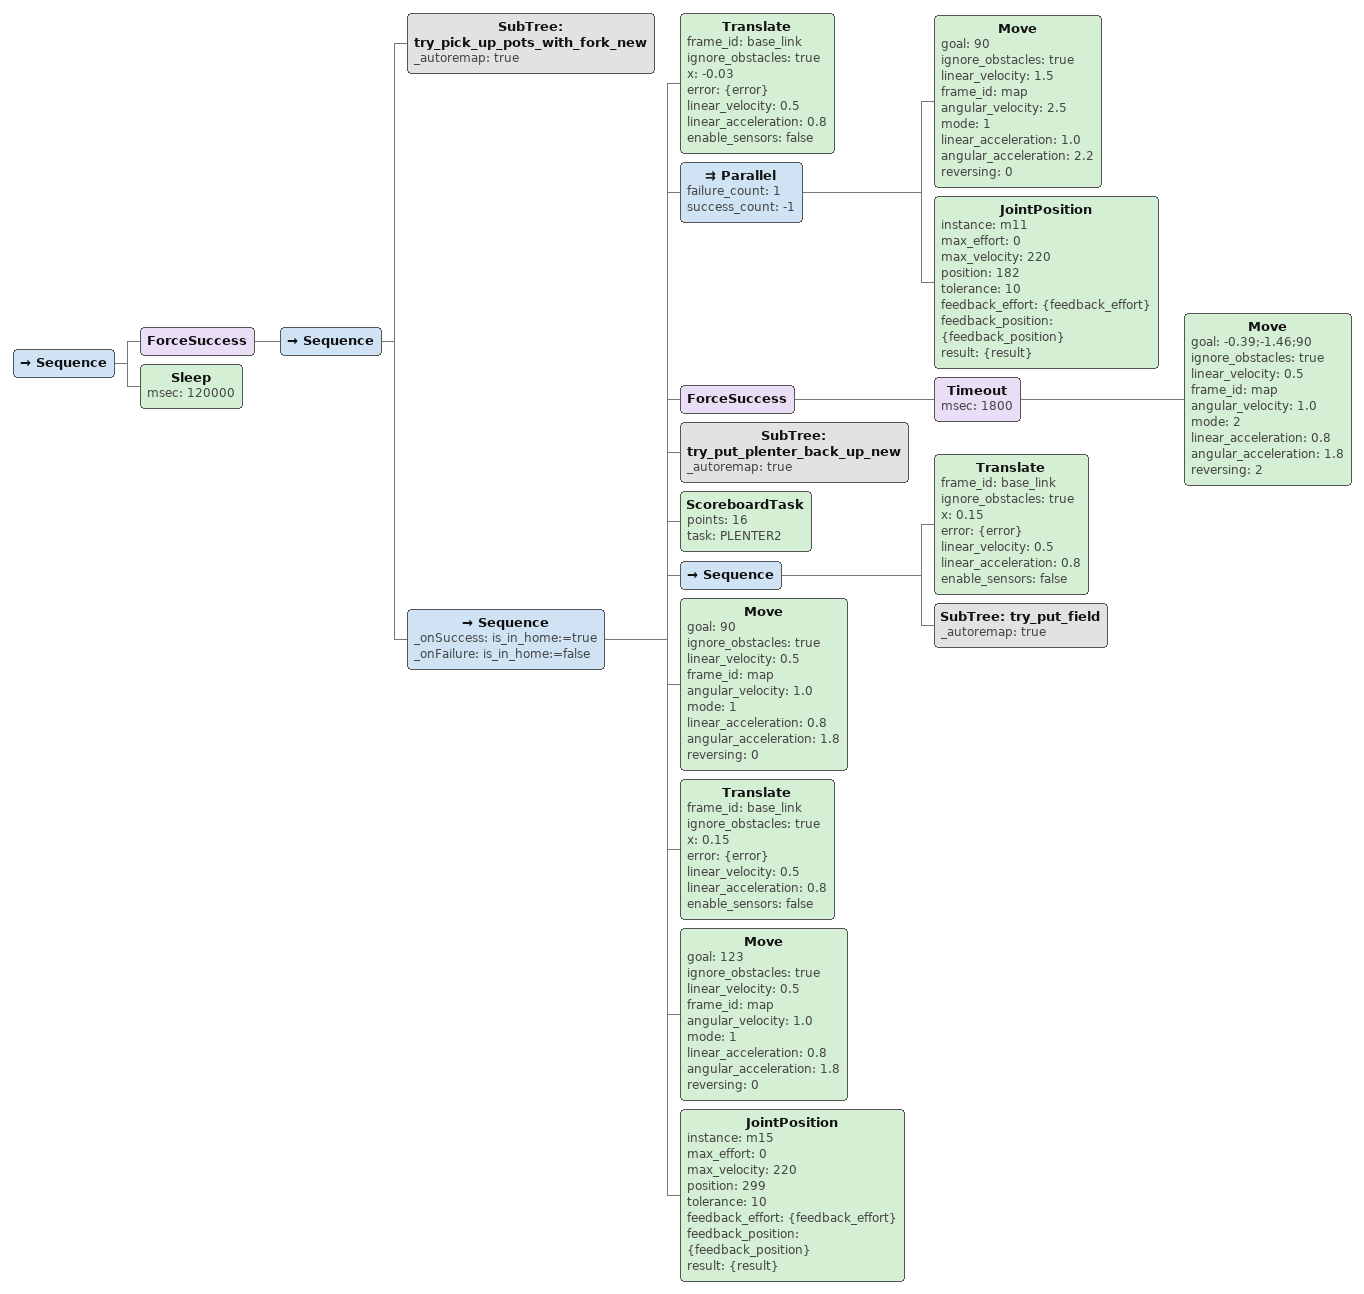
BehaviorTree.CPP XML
<Sequence>
  <ForceSuccess>
    <Sequence>
      <SubTree ID="try_pick_up_pots_with_fork_new" _autoremap="true"/>
      <Sequence _onSuccess="is_in_home:=true" _onFailure="is_in_home:=false">
        <Translate frame_id="base_link" ignore_obstacles="true" x="-0.03" error="{error}" linear_velocity="0.5" linear_acceleration="0.8" enable_sensors="false"/>
        <Parallel failure_count="1" success_count="-1">
          <Move goal="90" ignore_obstacles="true" linear_velocity="1.5" frame_id="map" angular_velocity="2.5" mode="1" linear_acceleration="1.0" angular_acceleration="2.2" reversing="0"/>
          <JointPosition instance="m11" max_effort="0" max_velocity="220" position="182" tolerance="10" feedback_effort="{feedback_effort}" feedback_position="{feedback_position}" result="{result}"/>
        </Parallel>
        <ForceSuccess>
          <Timeout msec="1800">
            <Move goal="-0.39;-1.46;90" ignore_obstacles="true" linear_velocity="0.5" frame_id="map" angular_velocity="1.0" mode="2" linear_acceleration="0.8" angular_acceleration="1.8" reversing="2"/>
          </Timeout>
        </ForceSuccess>
        <SubTree ID="try_put_plenter_back_up_new" _autoremap="true"/>
        <ScoreboardTask points="16" task="PLENTER2"/>
        <Sequence>
          <Translate frame_id="base_link" ignore_obstacles="true" x="0.15" error="{error}" linear_velocity="0.5" linear_acceleration="0.8" enable_sensors="false"/>
          <SubTree ID="try_put_field" _autoremap="true"/>
        </Sequence>
        <Move goal="90" ignore_obstacles="true" linear_velocity="0.5" frame_id="map" angular_velocity="1.0" mode="1" linear_acceleration="0.8" angular_acceleration="1.8" reversing="0"/>
        <Translate frame_id="base_link" ignore_obstacles="true" x="0.15" error="{error}" linear_velocity="0.5" linear_acceleration="0.8" enable_sensors="false"/>
        <Move goal="123" ignore_obstacles="true" linear_velocity="0.5" frame_id="map" angular_velocity="1.0" mode="1" linear_acceleration="0.8" angular_acceleration="1.8" reversing="0"/>
        <JointPosition instance="m15" max_effort="0" max_velocity="220" position="299" tolerance="10" feedback_effort="{feedback_effort}" feedback_position="{feedback_position}" result="{result}"/>
      </Sequence>
    </Sequence>
  </ForceSuccess>
  <Sleep msec="120000"/>
</Sequence>
